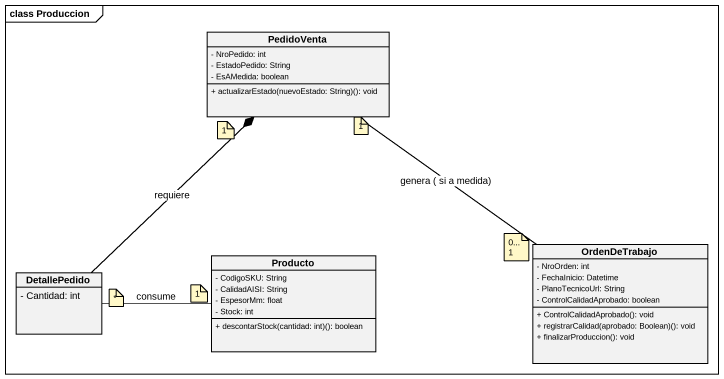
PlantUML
@startuml
mainframe class Produccion
hide circle
hide empty members
skinparam classAttributeIconSize 0
class PedidoVenta {
  - NroPedido: int
  - EstadoPedido: String
  - EsAMedida: boolean
  + actualizarEstado(nuevoEstado: String)(): void
}
class DetallePedido {
  - Cantidad: int
}
class Producto {
  - CodigoSKU: String
  - CalidadAISI: String
  - EspesorMm: float
  - Stock: int
  + descontarStock(cantidad: int)(): boolean
}
class OrdenDeTrabajo {
  - NroOrden: int
  - FechaInicio: Datetime
  - PlanoTecnicoUrl: String
  - ControlCalidadAprobado: boolean
  + ControlCalidadAprobado(): void
  + registrarCalidad(aprobado: Boolean)(): void
  + finalizarProduccion(): void
}
PedidoVenta -- OrdenDeTrabajo : genera ( si a medida)
DetallePedido -up-* PedidoVenta : requiere
DetallePedido -right- Producto : consume
note as N1
  1
end note
note as N2
  1
end note
note as N3
  0...1
end note
note as N4
  *
end note
note as N5
  1
end note
@enduml
